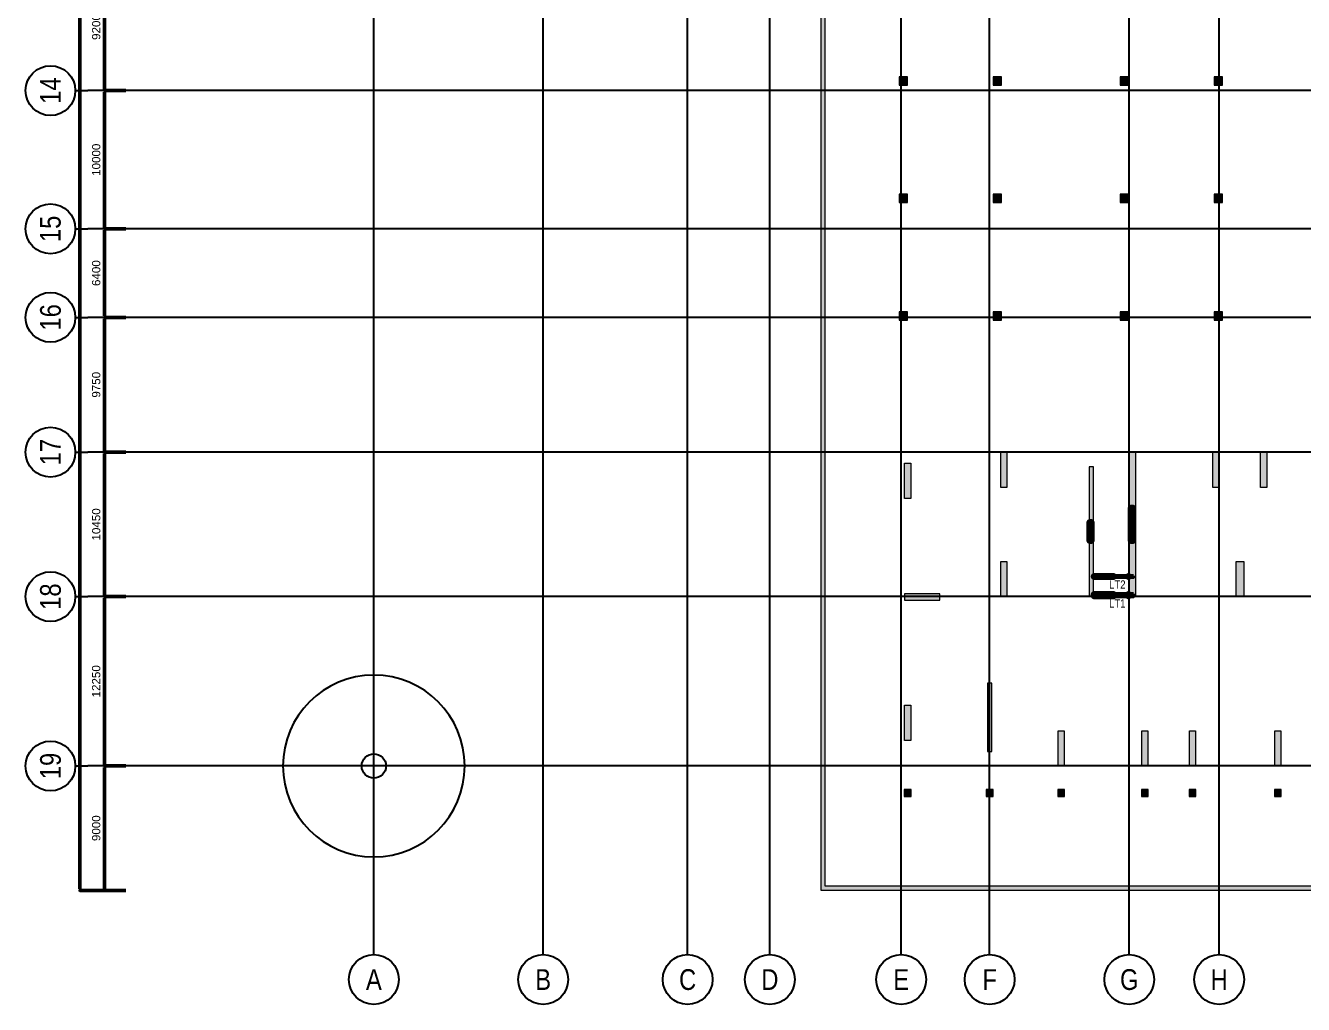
# Model space of a CAD drawing. Header units: millimetres. Extents: x -25197 to 555828, y -17247 to 174153.
# Drawn here: x -25197 to 67250, y -17247 to 53556 of the extents above; entities that cross this region are included whole.
import ezdxf
from ezdxf.enums import TextEntityAlignment as Align

# ---------------------------------------------------------------- set-up
doc = ezdxf.new("R2010")
doc.units = ezdxf.units.MM
doc.header["$LTSCALE"] = 250
doc.linetypes.add('CHG_XX_Cot_Ham 2$0$MB_Luoi truc$0$HTT Hidden 21', pattern=[3, 2, -1])
doc.linetypes.add('CHG_XX_Luoi truc$0$MB_Luoi truc$0$Center101', pattern=[13, 10, -1, 1, -1])
for name, color, linetype in [('CHG_XX_Cot_Ham 2$0$mb_cot tang 1-3$0$Concrete Line', 6, 'Continuous'), ('CHG_XX_Luoi truc$0$Grid', 34, 'Continuous'), ('CHG_XX_Luoi truc$0$Grid Line', 8, 'CHG_XX_Luoi truc$0$MB_Luoi truc$0$Center101'), ('TEXT', 21, 'Continuous')]:
    doc.layers.add(name, color=color, linetype=linetype)
for name, color, linetype, lineweight in [('CHG_XX_Cot_Ham 2$0$MB_Luoi truc$0$Dim 300', 1, 'Continuous', 5), ('CHG_XX_Cot_Ham 2$0$NS-DuongBao', 3, 'Continuous', 18), ('CHG_XX_Cot_Ham 2$0$NS-Pier-H2', 150, 'Continuous', 13), ('CHG_XX_Cot_Ham 2$0$NS-Pier-H2 @ 1 VP1', 150, 'Continuous', 13), ('CHG_XX_Cot_Ham 2$0$NS-Pier-H2 @ 1 VP2', 150, 'Continuous', 13), ('CHG_XX_Cot_Ham 2$0$NS-Pier-H2 @ 1 VP3', 150, 'Continuous', 13), ('CHG_XX_Cot_Ham 2$0$NS-Pier-H2 @ 1 VPModel', 150, 'Continuous', 13), ('CHG_XX_Cot_Ham 2$0$NS-Pier-H2 @ 150', 150, 'Continuous', 13), ('CTHEP', 2, 'Continuous', 50), ('MB Ham 2$0$Net cat Tuong', 4, 'Continuous', 40), ('MB Ham 2$0$Wall Line', 4, 'Continuous', 70)]:
    doc.layers.add(name, color=color, linetype=linetype, lineweight=lineweight)
for name, color, linetype, lineweight, plot in [('CHG_XX_Cot_Ham 2$0$NS-Column-H2', 90, 'Continuous', 13, False), ('CHG_XX_Cot_Ham 2$0$NS-Column-H2 @ 1 VP1', 90, 'Continuous', 13, False), ('CHG_XX_Cot_Ham 2$0$NS-Column-H2 @ 1 VP2', 90, 'Continuous', 13, False), ('CHG_XX_Cot_Ham 2$0$NS-Column-H2 @ 1 VP3', 90, 'Continuous', 13, False), ('CHG_XX_Cot_Ham 2$0$NS-Column-H2 @ 1 VPModel', 90, 'Continuous', 13, False), ('CHG_XX_Cot_Ham 2$0$NS-Column-H2 @ 150', 90, 'Continuous', 13, False)]:
    doc.layers.add(name, color=color, linetype=linetype, lineweight=lineweight, plot=plot)
doc.styles.add('CHG_XX_Cot_Ham 2$0$MB_Luoi truc$0$Arial_C', font='arial.ttf')
doc.styles.add('CHG_XX_Luoi truc$0$MB_Luoi truc$0$Grid A-F$0$VNI-HelveCB', font='VHELVCB_0.TTF')
doc.styles.add('TTP-HelCon', font='VHELVCN_0.TTF')
doc.dimstyles.new('CHG_XX_Cot_Ham 2$0$MB_Luoi truc$0$Dim 300 (A1-A2)', dxfattribs={"dimscale": 300, "dimtxt": 2, "dimasz": 0.7, "dimexe": 0, "dimexo": 1, "dimgap": 1, "dimtad": 1, "dimdec": 0, "dimzin": 12, "dimdsep": 46, "dimtxsty": 'CHG_XX_Cot_Ham 2$0$MB_Luoi truc$0$Arial_C', "dimblk": 'CHG_XX_Cot_Ham 2$0$MB_Luoi truc$0$_Dot', "dimcen": 1, "dimclrd": 256, "dimclre": 256, "dimclrt": 3, "dimadec": 0, "dimazin": 0, "dimtfac": 1, "dimtdec": 0, "dimtix": 1, "dimtmove": 2, "dimatfit": 3, "dimldrblk": 'CHG_XX_Cot_Ham 2$0$MB_Luoi truc$0$HTT Arrow 30', "dimfxl": 1, "dimtolj": 1, "dimtzin": 0, "dimarcsym": 0})

# ---------------------------------------------------------------- blocks, each defined once
blk = doc.blocks.new('CHG_XX_Cot_Ham 2$0$MB_Luoi truc$0$_Dot')
at = {"color": 0, "linetype": 'ByBlock', "lineweight": -2}
blk.add_line((-0.5, 0), (-1, 0), dxfattribs=at)
at = {"color": 0, "linetype": 'ByBlock', "const_width": 0.5}
blk.add_lwpolyline([(-0.25, 0, 1), (0.25, 0, 1)], format="xyb", close=True, dxfattribs=at)
blk = doc.blocks.new('*D2154')
at = {"layer": 'CHG_XX_Cot_Ham 2$0$MB_Luoi truc$0$Dim 300', "lineweight": -2, "transparency": 16777216}
for p, q in [((-17945, 58050), (-19478, 58050)), ((-19478, 57840), (-19478, 49060)), ((-17945, 48850), (-19478, 48850))]:
    blk.add_line(p, q, dxfattribs=at)
at = {"layer": 'Defpoints', "color": 0, "transparency": 16777216}
for p in [(-17645, 58050), (-19478, 48850), (-17645, 48850)]:
    blk.add_point(p, dxfattribs=at)
at = {"layer": 'CHG_XX_Cot_Ham 2$0$MB_Luoi truc$0$Dim 300', "lineweight": -2, "transparency": 16777216, "xscale": 210, "yscale": 210, "zscale": 210}
for p, rotation in [((-19478, 58050), 90), ((-19478, 48850), 270)]:
    blk.add_blockref('CHG_XX_Cot_Ham 2$0$MB_Luoi truc$0$_Dot', p, dxfattribs=dict(at, rotation=rotation))
at = {"layer": 'CHG_XX_Cot_Ham 2$0$MB_Luoi truc$0$Dim 300', "color": 3, "transparency": 16777216, "insert": (-20085, 53450), "char_height": 600, "attachment_point": 5, "rotation": 90, "style": 'CHG_XX_Cot_Ham 2$0$MB_Luoi truc$0$Arial_C'}
blk.add_mtext('\\A1;9200', dxfattribs=at)
blk = doc.blocks.new('CHG_XX_Cot_Ham 2$0$MB_Luoi truc$0$HTT Arrow 30')
blk.add_hatch(color=256).paths.add_polyline_path([(-2.5, 0.375), (-2.5, -0.375), (0, 0)])
at = {"color": 0, "linetype": 'ByBlock', "lineweight": -2}
for p, q in [((0, 0), (-2.5, 0.375)), ((-2.5, -0.375), (-2.5, 0.375)), ((0, 0), (-2.5, -0.375))]:
    blk.add_line(p, q, dxfattribs=at)
blk = doc.blocks.new('*D2155')
at = {"layer": 'CHG_XX_Cot_Ham 2$0$MB_Luoi truc$0$Dim 300', "lineweight": -2, "transparency": 16777216}
for p, q in [((-17945, 48850), (-19478, 48850)), ((-19478, 48640), (-19478, 39060)), ((-17945, 38850), (-19478, 38850))]:
    blk.add_line(p, q, dxfattribs=at)
at = {"layer": 'Defpoints', "color": 0, "transparency": 16777216}
for p in [(-17645, 48850), (-19478, 38850), (-17645, 38850)]:
    blk.add_point(p, dxfattribs=at)
at = {"layer": 'CHG_XX_Cot_Ham 2$0$MB_Luoi truc$0$Dim 300', "lineweight": -2, "transparency": 16777216, "xscale": 210, "yscale": 210, "zscale": 210}
for p, rotation in [((-19478, 48850), 90), ((-19478, 38850), 270)]:
    blk.add_blockref('CHG_XX_Cot_Ham 2$0$MB_Luoi truc$0$_Dot', p, dxfattribs=dict(at, rotation=rotation))
at = {"layer": 'CHG_XX_Cot_Ham 2$0$MB_Luoi truc$0$Dim 300', "color": 3, "transparency": 16777216, "insert": (-20085, 43850), "char_height": 600, "attachment_point": 5, "rotation": 90, "style": 'CHG_XX_Cot_Ham 2$0$MB_Luoi truc$0$Arial_C'}
blk.add_mtext('\\A1;10000', dxfattribs=at)
blk = doc.blocks.new('*D2156')
at = {"layer": 'CHG_XX_Cot_Ham 2$0$MB_Luoi truc$0$Dim 300', "lineweight": -2, "transparency": 16777216}
for p, q in [((-17945, 38850), (-19478, 38850)), ((-19478, 38640), (-19478, 32660)), ((-17945, 32450), (-19478, 32450))]:
    blk.add_line(p, q, dxfattribs=at)
at = {"layer": 'Defpoints', "color": 0, "transparency": 16777216}
for p in [(-17645, 38850), (-19478, 32450), (-17645, 32450)]:
    blk.add_point(p, dxfattribs=at)
at = {"layer": 'CHG_XX_Cot_Ham 2$0$MB_Luoi truc$0$Dim 300', "lineweight": -2, "transparency": 16777216, "xscale": 210, "yscale": 210, "zscale": 210}
for p, rotation in [((-19478, 38850), 90), ((-19478, 32450), 270)]:
    blk.add_blockref('CHG_XX_Cot_Ham 2$0$MB_Luoi truc$0$_Dot', p, dxfattribs=dict(at, rotation=rotation))
at = {"layer": 'CHG_XX_Cot_Ham 2$0$MB_Luoi truc$0$Dim 300', "color": 3, "transparency": 16777216, "insert": (-20085, 35650), "char_height": 600, "attachment_point": 5, "rotation": 90, "style": 'CHG_XX_Cot_Ham 2$0$MB_Luoi truc$0$Arial_C'}
blk.add_mtext('\\A1;6400', dxfattribs=at)
blk = doc.blocks.new('*D2157')
at = {"layer": 'CHG_XX_Cot_Ham 2$0$MB_Luoi truc$0$Dim 300', "lineweight": -2, "transparency": 16777216}
for p, q in [((-17945, 32450), (-19478, 32450)), ((-19478, 32240), (-19478, 22910)), ((-17945, 22700), (-19478, 22700))]:
    blk.add_line(p, q, dxfattribs=at)
at = {"layer": 'Defpoints', "color": 0, "transparency": 16777216}
for p in [(-17645, 32450), (-19478, 22700), (-17645, 22700)]:
    blk.add_point(p, dxfattribs=at)
at = {"layer": 'CHG_XX_Cot_Ham 2$0$MB_Luoi truc$0$Dim 300', "lineweight": -2, "transparency": 16777216, "xscale": 210, "yscale": 210, "zscale": 210}
for p, rotation in [((-19478, 32450), 90), ((-19478, 22700), 270)]:
    blk.add_blockref('CHG_XX_Cot_Ham 2$0$MB_Luoi truc$0$_Dot', p, dxfattribs=dict(at, rotation=rotation))
at = {"layer": 'CHG_XX_Cot_Ham 2$0$MB_Luoi truc$0$Dim 300', "color": 3, "transparency": 16777216, "insert": (-20085, 27575), "char_height": 600, "attachment_point": 5, "rotation": 90, "style": 'CHG_XX_Cot_Ham 2$0$MB_Luoi truc$0$Arial_C'}
blk.add_mtext('\\A1;9750', dxfattribs=at)
blk = doc.blocks.new('*D2158')
at = {"layer": 'CHG_XX_Cot_Ham 2$0$MB_Luoi truc$0$Dim 300', "lineweight": -2, "transparency": 16777216}
for p, q in [((-17945, 22700), (-19478, 22700)), ((-19478, 22490), (-19478, 12460)), ((-17945, 12250), (-19478, 12250))]:
    blk.add_line(p, q, dxfattribs=at)
at = {"layer": 'Defpoints', "color": 0, "transparency": 16777216}
for p in [(-17645, 22700), (-19478, 12250), (-17645, 12250)]:
    blk.add_point(p, dxfattribs=at)
at = {"layer": 'CHG_XX_Cot_Ham 2$0$MB_Luoi truc$0$Dim 300', "lineweight": -2, "transparency": 16777216, "xscale": 210, "yscale": 210, "zscale": 210}
for p, rotation in [((-19478, 22700), 90), ((-19478, 12250), 270)]:
    blk.add_blockref('CHG_XX_Cot_Ham 2$0$MB_Luoi truc$0$_Dot', p, dxfattribs=dict(at, rotation=rotation))
at = {"layer": 'CHG_XX_Cot_Ham 2$0$MB_Luoi truc$0$Dim 300', "color": 3, "transparency": 16777216, "insert": (-20085, 17475), "char_height": 600, "attachment_point": 5, "rotation": 90, "style": 'CHG_XX_Cot_Ham 2$0$MB_Luoi truc$0$Arial_C'}
blk.add_mtext('\\A1;10450', dxfattribs=at)
blk = doc.blocks.new('*D2159')
at = {"layer": 'CHG_XX_Cot_Ham 2$0$MB_Luoi truc$0$Dim 300', "lineweight": -2, "transparency": 16777216}
for p, q in [((-17945, 12250), (-19478, 12250)), ((-19478, 12040), (-19478, 210)), ((-17945, 0), (-19478, 0))]:
    blk.add_line(p, q, dxfattribs=at)
at = {"layer": 'Defpoints', "color": 0, "transparency": 16777216}
for p in [(-17645, 12250), (-19478, 0), (-17645, 0)]:
    blk.add_point(p, dxfattribs=at)
at = {"layer": 'CHG_XX_Cot_Ham 2$0$MB_Luoi truc$0$Dim 300', "lineweight": -2, "transparency": 16777216, "xscale": 210, "yscale": 210, "zscale": 210}
for p, rotation in [((-19478, 12250), 90), ((-19478, 0), 270)]:
    blk.add_blockref('CHG_XX_Cot_Ham 2$0$MB_Luoi truc$0$_Dot', p, dxfattribs=dict(at, rotation=rotation))
at = {"layer": 'CHG_XX_Cot_Ham 2$0$MB_Luoi truc$0$Dim 300', "color": 3, "transparency": 16777216, "insert": (-20085, 6125), "char_height": 600, "attachment_point": 5, "rotation": 90, "style": 'CHG_XX_Cot_Ham 2$0$MB_Luoi truc$0$Arial_C'}
blk.add_mtext('\\A1;12250', dxfattribs=at)
blk = doc.blocks.new('*D2160')
at = {"layer": 'CHG_XX_Cot_Ham 2$0$MB_Luoi truc$0$Dim 300', "lineweight": -2, "transparency": 16777216}
for p, q in [((-17945, 163400), (-21278, 163400)), ((-21278, -8790), (-21278, 163190)), ((-17945, -9000), (-21278, -9000))]:
    blk.add_line(p, q, dxfattribs=at)
at = {"layer": 'Defpoints', "color": 0, "transparency": 16777216}
for p in [(-21278, 163400), (-17645, 163400), (-17645, -9000)]:
    blk.add_point(p, dxfattribs=at)
at = {"layer": 'CHG_XX_Cot_Ham 2$0$MB_Luoi truc$0$Dim 300', "lineweight": -2, "transparency": 16777216, "xscale": 210, "yscale": 210, "zscale": 210}
for p, rotation in [((-21278, 163400), 90), ((-21278, -9000), 270)]:
    blk.add_blockref('CHG_XX_Cot_Ham 2$0$MB_Luoi truc$0$_Dot', p, dxfattribs=dict(at, rotation=rotation))
at = {"layer": 'CHG_XX_Cot_Ham 2$0$MB_Luoi truc$0$Dim 300', "color": 3, "transparency": 16777216, "insert": (-21885, 77200), "char_height": 600, "attachment_point": 5, "rotation": 90, "style": 'CHG_XX_Cot_Ham 2$0$MB_Luoi truc$0$Arial_C'}
blk.add_mtext('\\A1;172400', dxfattribs=at)
blk = doc.blocks.new('*U2317')
at = {"layer": 'CHG_XX_Cot_Ham 2$0$NS-Column-H2 @ 1 VP1'}
h = blk.add_hatch(color=256, dxfattribs=at)
h.dxf.hatch_style = 1
h.paths.add_polyline_path([(-300, -300), (-300, 300), (300, 300), (300, -300)])
at = {"layer": 'CHG_XX_Cot_Ham 2$0$NS-Column-H2 @ 1 VP2'}
h = blk.add_hatch(color=256, dxfattribs=at)
h.dxf.hatch_style = 1
h.paths.add_polyline_path([(-300, -300), (-300, 300), (300, 300), (300, -300)])
at = {"layer": 'CHG_XX_Cot_Ham 2$0$NS-Column-H2 @ 1 VP3'}
h = blk.add_hatch(color=256, dxfattribs=at)
h.dxf.hatch_style = 1
h.paths.add_polyline_path([(-300, -300), (-300, 300), (300, 300), (300, -300)])
at = {"layer": 'CHG_XX_Cot_Ham 2$0$NS-Column-H2 @ 1 VPModel'}
h = blk.add_hatch(color=256, dxfattribs=at)
h.dxf.hatch_style = 1
h.paths.add_polyline_path([(-300, -300), (-300, 300), (300, 300), (300, -300)])
at = {"layer": 'CHG_XX_Cot_Ham 2$0$NS-Column-H2 @ 150'}
h = blk.add_hatch(color=256, dxfattribs=at)
h.dxf.hatch_style = 1
h.paths.add_polyline_path([(-300, -300), (-300, 300), (300, 300), (300, -300)])
blk = doc.blocks.new('CHG_XX_Cot_Ham 2$0$HoBoi_C600x600')
at = {"layer": 'CHG_XX_Cot_Ham 2$0$NS-Column-H2'}
blk.add_lwpolyline([(300, -300), (300, 300), (-300, 300), (-300, -300)], close=True, dxfattribs=at)
blk.add_blockref('*U2317', (0, 0), dxfattribs=at)
blk = doc.blocks.new('*U2316')
at = {"layer": 'CHG_XX_Cot_Ham 2$0$NS-Pier-H2 @ 1 VP1'}
h = blk.add_hatch(color=256, dxfattribs=at)
h.dxf.hatch_style = 1
h.paths.add_polyline_path([(450, 0), (0, 0), (0, -2550), (450, -2550)])
at = {"layer": 'CHG_XX_Cot_Ham 2$0$NS-Pier-H2 @ 1 VP2'}
h = blk.add_hatch(color=256, dxfattribs=at)
h.dxf.hatch_style = 1
h.paths.add_polyline_path([(450, 0), (0, 0), (0, -2550), (450, -2550)])
at = {"layer": 'CHG_XX_Cot_Ham 2$0$NS-Pier-H2 @ 1 VP3'}
h = blk.add_hatch(color=256, dxfattribs=at)
h.dxf.hatch_style = 1
h.paths.add_polyline_path([(450, 0), (0, 0), (0, -2550), (450, -2550)])
at = {"layer": 'CHG_XX_Cot_Ham 2$0$NS-Pier-H2 @ 1 VPModel'}
h = blk.add_hatch(color=256, dxfattribs=at)
h.dxf.hatch_style = 1
h.paths.add_polyline_path([(450, 0), (0, 0), (0, -2550), (450, -2550)])
at = {"layer": 'CHG_XX_Cot_Ham 2$0$NS-Pier-H2 @ 150'}
h = blk.add_hatch(color=256, dxfattribs=at)
h.dxf.hatch_style = 1
h.paths.add_polyline_path([(450, 0), (0, 0), (0, -2550), (450, -2550)])
blk = doc.blocks.new('CHG_XX_Cot_Ham 2$0$Block A_C450x2250')
at = {"layer": 'CHG_XX_Cot_Ham 2$0$NS-Pier-H2'}
blk.add_lwpolyline([(450, -2550), (0, -2550), (0, 0), (450, 0)], close=True, dxfattribs=at)
blk.add_blockref('*U2316', (0, 0), dxfattribs=at)
blk = doc.blocks.new('CHG_XX_Cot_Ham 2$0$Block A_C4950x300')
at = {"layer": 'CHG_XX_Cot_Ham 2$0$NS-Pier-H2'}
h = blk.add_hatch(color=256, dxfattribs=at)
h.dxf.hatch_style = 1
h.paths.add_polyline_path([(4950, -300), (4950, 0), (0, 0), (0, -300)])
blk.add_lwpolyline([(4950, -300), (4950, 0), (0, 0), (0, -300)], close=True, dxfattribs=at)
blk = doc.blocks.new('*D2148')
at = {"layer": 'CHG_XX_Cot_Ham 2$0$MB_Luoi truc$0$Dim 300', "lineweight": -2, "transparency": 16777216}
for p, q in [((-17945, 0), (-19478, 0)), ((-19478, -210), (-19478, -8790)), ((-17945, -9000), (-19478, -9000))]:
    blk.add_line(p, q, dxfattribs=at)
at = {"layer": 'Defpoints', "color": 0, "transparency": 16777216}
for p in [(-17645, 0), (-19478, -9000), (-17645, -9000)]:
    blk.add_point(p, dxfattribs=at)
at = {"layer": 'CHG_XX_Cot_Ham 2$0$MB_Luoi truc$0$Dim 300', "lineweight": -2, "transparency": 16777216, "xscale": 210, "yscale": 210, "zscale": 210}
for p, rotation in [((-19478, 0), 90), ((-19478, -9000), 270)]:
    blk.add_blockref('CHG_XX_Cot_Ham 2$0$MB_Luoi truc$0$_Dot', p, dxfattribs=dict(at, rotation=rotation))
at = {"layer": 'CHG_XX_Cot_Ham 2$0$MB_Luoi truc$0$Dim 300', "color": 3, "transparency": 16777216, "insert": (-20085, -4500), "char_height": 600, "attachment_point": 5, "rotation": 90, "style": 'CHG_XX_Cot_Ham 2$0$MB_Luoi truc$0$Arial_C'}
blk.add_mtext('\\A1;9000', dxfattribs=at)
blk = doc.blocks.new('CHG_XX_Cot_Ham 2$0$300x9400')
at = {"layer": 'CHG_XX_Cot_Ham 2$0$NS-Pier-H2'}
h = blk.add_hatch(color=5, dxfattribs=at)
h.dxf.hatch_style = 1
h.paths.add_polyline_path([(0, -4000), (300, -4000), (300, 0), (0, 0)])
h.paths.add_polyline_path([(300, -5400), (0, -5400), (0, -9400), (300, -9400)])
for points in [[(300, 0), (0, 0), (0, -4000), (300, -4000)], [(300, -5400), (0, -5400), (0, -9400), (300, -9400)]]:
    blk.add_lwpolyline(points, close=True, dxfattribs=at)
blk = doc.blocks.new('CHG_XX_Cot_Ham 2$0$Block A_C10450x300')
at = {"layer": 'CHG_XX_Cot_Ham 2$0$NS-Pier-H2'}
h = blk.add_hatch(color=256, dxfattribs=at)
h.dxf.hatch_style = 1
h.paths.add_polyline_path([(6450, 0), (6450, -450), (10450, -450), (10450, 0)])
h.paths.add_polyline_path([(4000, -450), (4000, 0), (0, 0), (0, -450)])
for points in [[(0, 0), (4000, 0), (4000, -450), (0, -450)], [(6450, 0), (10450, 0), (10450, -450), (6450, -450)]]:
    blk.add_lwpolyline(points, close=True, dxfattribs=at)
blk = doc.blocks.new('*U2318')
at = {"layer": 'CHG_XX_Cot_Ham 2$0$NS-Column-H2 @ 1 VP1'}
h = blk.add_hatch(color=256, dxfattribs=at)
h.dxf.hatch_style = 1
h.paths.add_polyline_path([(-250, -250), (-250, 250), (250, 250), (250, -250)])
at = {"layer": 'CHG_XX_Cot_Ham 2$0$NS-Column-H2 @ 1 VP2'}
h = blk.add_hatch(color=256, dxfattribs=at)
h.dxf.hatch_style = 1
h.paths.add_polyline_path([(-250, -250), (-250, 250), (250, 250), (250, -250)])
at = {"layer": 'CHG_XX_Cot_Ham 2$0$NS-Column-H2 @ 1 VP3'}
h = blk.add_hatch(color=256, dxfattribs=at)
h.dxf.hatch_style = 1
h.paths.add_polyline_path([(-250, -250), (-250, 250), (250, 250), (250, -250)])
at = {"layer": 'CHG_XX_Cot_Ham 2$0$NS-Column-H2 @ 1 VPModel'}
h = blk.add_hatch(color=256, dxfattribs=at)
h.dxf.hatch_style = 1
h.paths.add_polyline_path([(-250, -250), (-250, 250), (250, 250), (250, -250)])
at = {"layer": 'CHG_XX_Cot_Ham 2$0$NS-Column-H2 @ 150'}
h = blk.add_hatch(color=256, dxfattribs=at)
h.dxf.hatch_style = 1
h.paths.add_polyline_path([(-250, -250), (-250, 250), (250, 250), (250, -250)])
blk = doc.blocks.new('CHG_XX_Cot_Ham 2$0$500x500')
at = {"layer": 'CHG_XX_Cot_Ham 2$0$NS-Column-H2'}
blk.add_lwpolyline([(250, -250), (250, 250), (-250, 250), (-250, -250)], close=True, dxfattribs=at)
blk.add_blockref('*U2318', (0, 0), dxfattribs=at)
blk = doc.blocks.new('*U2319')
at = {"layer": 'CHG_XX_Cot_Ham 2$0$NS-Pier-H2 @ 1 VP1'}
h = blk.add_hatch(color=256, dxfattribs=at)
h.dxf.hatch_style = 1
h.paths.add_polyline_path([(550, 0), (0, 0), (0, -2550), (550, -2550)])
at = {"layer": 'CHG_XX_Cot_Ham 2$0$NS-Pier-H2 @ 1 VP2'}
h = blk.add_hatch(color=256, dxfattribs=at)
h.dxf.hatch_style = 1
h.paths.add_polyline_path([(550, 0), (0, 0), (0, -2550), (550, -2550)])
at = {"layer": 'CHG_XX_Cot_Ham 2$0$NS-Pier-H2 @ 1 VP3'}
h = blk.add_hatch(color=256, dxfattribs=at)
h.dxf.hatch_style = 1
h.paths.add_polyline_path([(550, 0), (0, 0), (0, -2550), (550, -2550)])
at = {"layer": 'CHG_XX_Cot_Ham 2$0$NS-Pier-H2 @ 1 VPModel'}
h = blk.add_hatch(color=256, dxfattribs=at)
h.dxf.hatch_style = 1
h.paths.add_polyline_path([(550, 0), (0, 0), (0, -2550), (550, -2550)])
at = {"layer": 'CHG_XX_Cot_Ham 2$0$NS-Pier-H2 @ 150'}
h = blk.add_hatch(color=256, dxfattribs=at)
h.dxf.hatch_style = 1
h.paths.add_polyline_path([(550, 0), (0, 0), (0, -2550), (550, -2550)])
blk = doc.blocks.new('CHG_XX_Cot_Ham 2$0$550x2550')
at = {"layer": 'CHG_XX_Cot_Ham 2$0$NS-Pier-H2'}
blk.add_lwpolyline([(550, -2550), (0, -2550), (0, 0), (550, 0)], close=True, dxfattribs=at)
blk.add_blockref('*U2319', (0, 0), dxfattribs=at)
blk = doc.blocks.new('*U2174')
at = {"layer": 'CHG_XX_Luoi truc$0$Grid', "lineweight": -2}
blk.add_line((0, -3), (0, 0), dxfattribs=at)
blk.add_circle((0, -9), 6, dxfattribs=at)
at = {"layer": 'CHG_XX_Luoi truc$0$Grid Line'}
blk.add_line((0, 0), (0, 608), dxfattribs=at)
at = {"layer": 'CHG_XX_Luoi truc$0$Grid', "lineweight": -2, "style": 'CHG_XX_Luoi truc$0$MB_Luoi truc$0$Grid A-F$0$VNI-HelveCB'}
for tag, p in [('GRIDSUB', (0, 617)), ('GRID', (0, -9))]:
    blk.add_attdef(tag, text='', height=5, dxfattribs=at).set_placement(p, align=Align.MIDDLE)
blk = doc.blocks.new('*U2169')
at = {"layer": 'CHG_XX_Luoi truc$0$Grid', "lineweight": -2}
blk.add_line((0, -3), (0, 0), dxfattribs=at)
blk.add_circle((0, -9), 6, dxfattribs=at)
at = {"layer": 'CHG_XX_Luoi truc$0$Grid Line'}
blk.add_line((0, 0), (0, 608), dxfattribs=at)
at = {"layer": 'CHG_XX_Luoi truc$0$Grid', "lineweight": -2, "style": 'CHG_XX_Luoi truc$0$MB_Luoi truc$0$Grid A-F$0$VNI-HelveCB'}
for tag, p in [('GRIDSUB', (0, 617)), ('GRID', (0, -9))]:
    blk.add_attdef(tag, text='', height=5, dxfattribs=at).set_placement(p, align=Align.MIDDLE)
blk = doc.blocks.new('*U2170')
at = {"layer": 'CHG_XX_Luoi truc$0$Grid', "lineweight": -2}
blk.add_line((0, -3), (0, 0), dxfattribs=at)
blk.add_circle((0, -9), 6, dxfattribs=at)
at = {"layer": 'CHG_XX_Luoi truc$0$Grid Line'}
blk.add_line((0, 0), (0, 608), dxfattribs=at)
at = {"layer": 'CHG_XX_Luoi truc$0$Grid', "lineweight": -2, "style": 'CHG_XX_Luoi truc$0$MB_Luoi truc$0$Grid A-F$0$VNI-HelveCB'}
for tag, p in [('GRIDSUB', (0, 617)), ('GRID', (0, -9))]:
    blk.add_attdef(tag, text='', height=5, dxfattribs=at).set_placement(p, align=Align.MIDDLE)
blk = doc.blocks.new('*U2171')
at = {"layer": 'CHG_XX_Luoi truc$0$Grid', "lineweight": -2}
for p, q in [((0, 441), (0, 438)), ((0, -3), (0, 0))]:
    blk.add_line(p, q, dxfattribs=at)
for centre in [(0, 447), (0, -9)]:
    blk.add_circle(centre, 6, dxfattribs=at)
at = {"layer": 'CHG_XX_Luoi truc$0$Grid Line'}
blk.add_line((0, 0), (0, 438), dxfattribs=at)
at = {"layer": 'CHG_XX_Luoi truc$0$Grid', "lineweight": -2, "style": 'CHG_XX_Luoi truc$0$MB_Luoi truc$0$Grid A-F$0$VNI-HelveCB'}
for tag, p in [('GRIDSUB', (0, 447)), ('GRID', (0, -9))]:
    blk.add_attdef(tag, text='', height=5, dxfattribs=at).set_placement(p, align=Align.MIDDLE)
blk = doc.blocks.new('CHG_XX_Luoi truc')
at = {"layer": 'Defpoints', "ltscale": 1500}
blk.add_circle((0, 0), 6575, dxfattribs=at)
at = {"layer": 'CHG_XX_Luoi truc$0$Grid'}
ref = blk.add_blockref('*U2170', (0, -12747), dxfattribs=dict(at, xscale=300, yscale=300, zscale=300))
ref.add_attrib('GRID', 'A', dxfattribs={"lineweight": -2, "height": 1500, "style": 'CHG_XX_Luoi truc$0$MB_Luoi truc$0$Grid A-F$0$VNI-HelveCB'}).set_placement((0, -15447), align=Align.MIDDLE)
ref = blk.add_blockref('*U2169', (12250, -12747), dxfattribs=dict(at, xscale=300, yscale=300, zscale=300))
ref.add_attrib('GRID', 'B', dxfattribs={"lineweight": -2, "height": 1500, "style": 'CHG_XX_Luoi truc$0$MB_Luoi truc$0$Grid A-F$0$VNI-HelveCB'}).set_placement((12250, -15447), align=Align.MIDDLE)
ref = blk.add_blockref('*U2169', (22700, -12747), dxfattribs=dict(at, xscale=300, yscale=300, zscale=300))
ref.add_attrib('GRID', 'C', dxfattribs={"lineweight": -2, "height": 1500, "style": 'CHG_XX_Luoi truc$0$MB_Luoi truc$0$Grid A-F$0$VNI-HelveCB'}).set_placement((22700, -15447), align=Align.MIDDLE)
ref = blk.add_blockref('*U2169', (28650, -12747), dxfattribs=dict(at, xscale=300, yscale=300, zscale=300))
ref.add_attrib('GRID', 'D', dxfattribs={"lineweight": -2, "height": 1500, "style": 'CHG_XX_Luoi truc$0$MB_Luoi truc$0$Grid A-F$0$VNI-HelveCB'}).set_placement((28650, -15447), align=Align.MIDDLE)
ref = blk.add_blockref('*U2169', (38150, -12747), dxfattribs=dict(at, xscale=300, yscale=300, zscale=300))
ref.add_attrib('GRID', 'E', dxfattribs={"lineweight": -2, "height": 1500, "style": 'CHG_XX_Luoi truc$0$MB_Luoi truc$0$Grid A-F$0$VNI-HelveCB'}).set_placement((38150, -15447), align=Align.MIDDLE)
ref = blk.add_blockref('*U2169', (44550, -12747), dxfattribs=dict(at, xscale=300, yscale=300, zscale=300))
ref.add_attrib('GRID', 'F', dxfattribs={"lineweight": -2, "height": 1500, "style": 'CHG_XX_Luoi truc$0$MB_Luoi truc$0$Grid A-F$0$VNI-HelveCB'}).set_placement((44550, -15447), align=Align.MIDDLE)
ref = blk.add_blockref('*U2169', (54650, -12747), dxfattribs=dict(at, xscale=300, yscale=300, zscale=300))
ref.add_attrib('GRID', 'G', dxfattribs={"lineweight": -2, "height": 1500, "style": 'CHG_XX_Luoi truc$0$MB_Luoi truc$0$Grid A-F$0$VNI-HelveCB'}).set_placement((54650, -15447), align=Align.MIDDLE)
ref = blk.add_blockref('*U2174', (61150, -12747), dxfattribs=dict(at, xscale=300, yscale=300, zscale=300))
ref.add_attrib('GRID', 'H', dxfattribs={"lineweight": -2, "height": 1500, "style": 'CHG_XX_Luoi truc$0$MB_Luoi truc$0$Grid A-F$0$VNI-HelveCB'}).set_placement((61150, -15447), align=Align.MIDDLE)
at = {"layer": 'CHG_XX_Luoi truc$0$Grid', "xscale": 300.0000000000013, "yscale": 300.0000000000013, "zscale": 300.0000000000013, "rotation": 90}
for p, values in [((110703, 48850), {'GRID': '14', 'GRIDSUB': '14'}), ((110703, 38850), {'GRID': '15', 'GRIDSUB': '15'}), ((110703, 32450), {'GRID': '16', 'GRIDSUB': '16'}), ((110703, 22700), {'GRID': '17', 'GRIDSUB': '17'}), ((110703, 12250), {'GRID': '18', 'GRIDSUB': '18'}), ((110703, 0), {'GRID': '19', 'GRIDSUB': '19'})]:
    blk.add_blockref('*U2171', p, dxfattribs=at).add_auto_attribs(values)
blk = doc.blocks.new('*U48')
at = {"layer": 'MB Ham 2$0$Wall Line'}
blk.add_lwpolyline([(0, 1500), (0, 0), (100, 0), (100, 1500)], close=True, dxfattribs=at)
blk = doc.blocks.new('*U50')
at = {"layer": 'MB Ham 2$0$Wall Line'}
blk.add_lwpolyline([(0, 1500), (0, 0), (200, 0), (200, 1500)], close=True, dxfattribs=at)
blk = doc.blocks.new('*U51')
at = {"layer": 'MB Ham 2$0$Wall Line'}
blk.add_lwpolyline([(0, 100), (0, 0), (200, 0), (200, 100)], close=True, dxfattribs=at)
blk = doc.blocks.new('*U47')
at = {"layer": 'MB Ham 2$0$Wall Line'}
blk.add_lwpolyline([(0, 100), (0, 0), (100, 0), (100, 100)], close=True, dxfattribs=at)
blk = doc.blocks.new('*U83')
at = {"layer": 'MB Ham 2$0$Wall Line'}
blk.add_lwpolyline([(-1400, 0), (0, 0), (0, 200), (-1400, 200)], close=True, dxfattribs=at)
blk = doc.blocks.new('*U82')
at = {"layer": 'MB Ham 2$0$Wall Line'}
blk.add_lwpolyline([(-2450, 0), (0, 0), (0, 200), (-2450, 200)], close=True, dxfattribs=at)
blk = doc.blocks.new('CHG_XX_Cot_Ham 2')
at = {"layer": 'CHG_XX_Cot_Ham 2$0$NS-Pier-H2'}
h = blk.add_hatch(color=256, dxfattribs=at)
h.dxf.hatch_style = 1
h.paths.add_polyline_path([(99639.2, 163400), (-10900, 163400), (-10900, 85450), (-300, 85450), (-300, 84050), (32350, 84050), (32350, -9000), (103575.5, -9000), (106050, -6022), (106050, 158254.3)])
h.paths.add_polyline_path([(99533.7, 163100), (105750, 158110.4), (105750, 90450), (105650, 90450), (105750, 90450), (105750, 13850), (105750, 13722.3), (105750, -5913.6), (103434.7, -8700), (93599.8, -8700), (93299.8, -8700), (32650, -8700), (32650, 84350), (0, 84350), (0, 85750), (-10600, 85750), (-10600, 163100), (93600, 163100)], flags=16)
at = {"layer": 'CHG_XX_Cot_Ham 2$0$NS-DuongBao'}
blk.add_circle((0, 0), 876.6, dxfattribs=at)
at = {"layer": 'CHG_XX_Cot_Ham 2$0$NS-Pier-H2'}
for p, q in [((32650, -8700), (32650, 84350)), ((32350, -9000), (32350, 84050)), ((103575.5, -9000), (32350, -9000)), ((93599.8, -8700), (32650, -8700))]:
    blk.add_line(p, q, dxfattribs=at)
at = {"layer": 'CHG_XX_Cot_Ham 2$0$NS-Pier-H2', "linetype": 'CHG_XX_Cot_Ham 2$0$MB_Luoi truc$0$HTT Hidden 21'}
blk.add_lwpolyline([(99639.2, 163400), (106050, 158254.3), (106050, -6022), (103575.5, -9000), (32350, -9000), (32350, 84050), (-300, 84050), (-300, 85450), (-10900, 85450), (-10900, 163400)], close=True, dxfattribs=at)
at = {"layer": 'Defpoints'}
blk.add_circle((0, 0), 876.6, dxfattribs=at)
at = {"layer": 'CHG_XX_Cot_Ham 2$0$mb_cot tang 1-3$0$Concrete Line'}
blk.add_blockref('CHG_XX_Cot_Ham 2$0$300x9400', (51750, 21650), dxfattribs=at)
at = {"layer": 'CHG_XX_Cot_Ham 2$0$NS-Column-H2'}
for name, p in [('CHG_XX_Cot_Ham 2$0$HoBoi_C600x600', (38300, 49550)), ('CHG_XX_Cot_Ham 2$0$HoBoi_C600x600', (45100, 49550)), ('CHG_XX_Cot_Ham 2$0$HoBoi_C600x600', (54300, 49550)), ('CHG_XX_Cot_Ham 2$0$HoBoi_C600x600', (61100, 49550)), ('CHG_XX_Cot_Ham 2$0$HoBoi_C600x600', (38300, 41050)), ('CHG_XX_Cot_Ham 2$0$HoBoi_C600x600', (45100, 41050)), ('CHG_XX_Cot_Ham 2$0$HoBoi_C600x600', (54300, 41050)), ('CHG_XX_Cot_Ham 2$0$HoBoi_C600x600', (61100, 41050)), ('CHG_XX_Cot_Ham 2$0$HoBoi_C600x600', (38300, 32550)), ('CHG_XX_Cot_Ham 2$0$HoBoi_C600x600', (45100, 32550)), ('CHG_XX_Cot_Ham 2$0$HoBoi_C600x600', (54300, 32550)), ('CHG_XX_Cot_Ham 2$0$HoBoi_C600x600', (61100, 32550)), ('CHG_XX_Cot_Ham 2$0$500x500', (38625, -1950)), ('CHG_XX_Cot_Ham 2$0$500x500', (44550, -1950)), ('CHG_XX_Cot_Ham 2$0$500x500', (49725, -1950)), ('CHG_XX_Cot_Ham 2$0$500x500', (55775, -1950)), ('CHG_XX_Cot_Ham 2$0$500x500', (59225, -1950)), ('CHG_XX_Cot_Ham 2$0$500x500', (65400, -1950))]:
    blk.add_blockref(name, p, dxfattribs=at)
at = {"layer": 'CHG_XX_Cot_Ham 2$0$NS-Pier-H2'}
for name, p in [('CHG_XX_Luoi truc', (0, 0)), ('CHG_XX_Cot_Ham 2$0$Block A_C450x2250', (45350, 22700)), ('CHG_XX_Cot_Ham 2$0$Block A_C450x2250', (60700, 22700)), ('CHG_XX_Cot_Ham 2$0$Block A_C450x2250', (64150, 22700)), ('CHG_XX_Cot_Ham 2$0$Block A_C450x2250', (38400, 21900)), ('CHG_XX_Cot_Ham 2$0$Block A_C450x2250', (45352.5, 14800)), ('CHG_XX_Cot_Ham 2$0$Block A_C450x2250', (38400, 4400)), ('CHG_XX_Cot_Ham 2$0$Block A_C450x2250', (49500, 2550)), ('CHG_XX_Cot_Ham 2$0$Block A_C450x2250', (55550, 2550)), ('CHG_XX_Cot_Ham 2$0$Block A_C450x2250', (59000, 2550)), ('CHG_XX_Cot_Ham 2$0$Block A_C450x2250', (65175, 2550))]:
    blk.add_blockref(name, p, dxfattribs=at)
at = {"layer": 'CHG_XX_Cot_Ham 2$0$NS-Pier-H2', "rotation": 90}
for name, p in [('CHG_XX_Cot_Ham 2$0$Block A_C10450x300', (54650, 12250)), ('CHG_XX_Cot_Ham 2$0$Block A_C4950x300', (44400, 1050))]:
    blk.add_blockref(name, p, dxfattribs=at)
at = {"layer": 'CHG_XX_Cot_Ham 2$0$NS-Pier-H2', "xscale": -1, "rotation": 90}
blk.add_blockref('CHG_XX_Cot_Ham 2$0$Block A_C450x2250', (38400, 12450), dxfattribs=at)
at = {"layer": 'Defpoints'}
blk.add_blockref('CHG_XX_Cot_Ham 2$0$550x2550', (62376, 14800), dxfattribs=at)
at = {"layer": 'CHG_XX_Cot_Ham 2$0$MB_Luoi truc$0$Dim 300'}
for base, p1, p2, picture, middle in [((-21278.2, 163400), (-17645.1, -9000), (-17645.1, 163400), '*D2160', (-21884.5, 77200)), ((-19478.2, 48850), (-17645.1, 58050), (-17645.1, 48850), '*D2154', (-20084.5, 53450)), ((-19478.2, 38850), (-17645.1, 48850), (-17645.1, 38850), '*D2155', (-20084.5, 43850)), ((-19478.2, 32450), (-17645.1, 38850), (-17645.1, 32450), '*D2156', (-20084.5, 35650)), ((-19478.2, 22700), (-17645.1, 32450), (-17645.1, 22700), '*D2157', (-20084.5, 27575)), ((-19478.2, 12250), (-17645.1, 22700), (-17645.1, 12250), '*D2158', (-20084.5, 17475)), ((-19478.2, 0), (-17645.1, 12250), (-17645.1, 0), '*D2159', (-20084.5, 6125)), ((-19478.2, -9000), (-17645.1, 0), (-17645.1, -9000), '*D2148', (-20084.5, -4500))]:
    dim = blk.add_linear_dim(base=base, p1=p1, p2=p2, angle=90, dimstyle='CHG_XX_Cot_Ham 2$0$MB_Luoi truc$0$Dim 300 (A1-A2)', dxfattribs=at)
    dim.commit()
    dim.dimension.update_dxf_attribs({"geometry": picture, "text_midpoint": middle})

msp = doc.modelspace()

# ---------------------------------------------------------------- linework, layer by layer
at = {"layer": 'CTHEP'}
for points in [[(54950, 13749.99263), (54950, 13649.99263), (53300, 13649.99263), (53300, 13749.99263)], [(54950, 12449.99263), (54950, 12250), (53300, 12250), (53300, 12449.99263)]]:
    msp.add_lwpolyline(points, close=True, dxfattribs=at)

# ---------------------------------------------------------------- block references
msp.add_blockref('CHG_XX_Cot_Ham 2', (0, 0), dxfattribs=at)
at = {"layer": 'MB Ham 2$0$Net cat Tuong', "xscale": -1, "rotation": 270}
for name, p in [('*U82', (54750, 18700)), ('*U83', (51750, 17650)), ('*U48', (52050, 13650)), ('*U47', (54550, 13649.99263)), ('*U50', (52050, 12250)), ('*U51', (54550, 12249.99263))]:
    msp.add_blockref(name, p, dxfattribs=at)
at = {"layer": 'MB Ham 2$0$Net cat Tuong'}
for name, p, rotation in [('*U82', (54950, 18700), 90.00000000000001), ('*U83', (51950, 17650), 90.00000000000001), ('*U48', (52050, 13749.98527), 270), ('*U47', (54550, 13749.99263), 270), ('*U50', (52050, 12449.98527), 270), ('*U51', (54550, 12449.99263), 270)]:
    msp.add_blockref(name, p, dxfattribs=dict(at, rotation=rotation))

# ---------------------------------------------------------------- texts
at = {"layer": 'TEXT', "style": 'TTP-HelCon'}
for s, p in [('LT2', (53785.5, 12643.49263)), ('LT1', (53785.5, 11274.99263))]:
    msp.add_text(s, height=600, dxfattribs=at).set_placement(p, align=Align.BOTTOM_CENTER)

doc.saveas('drawing.dxf')
